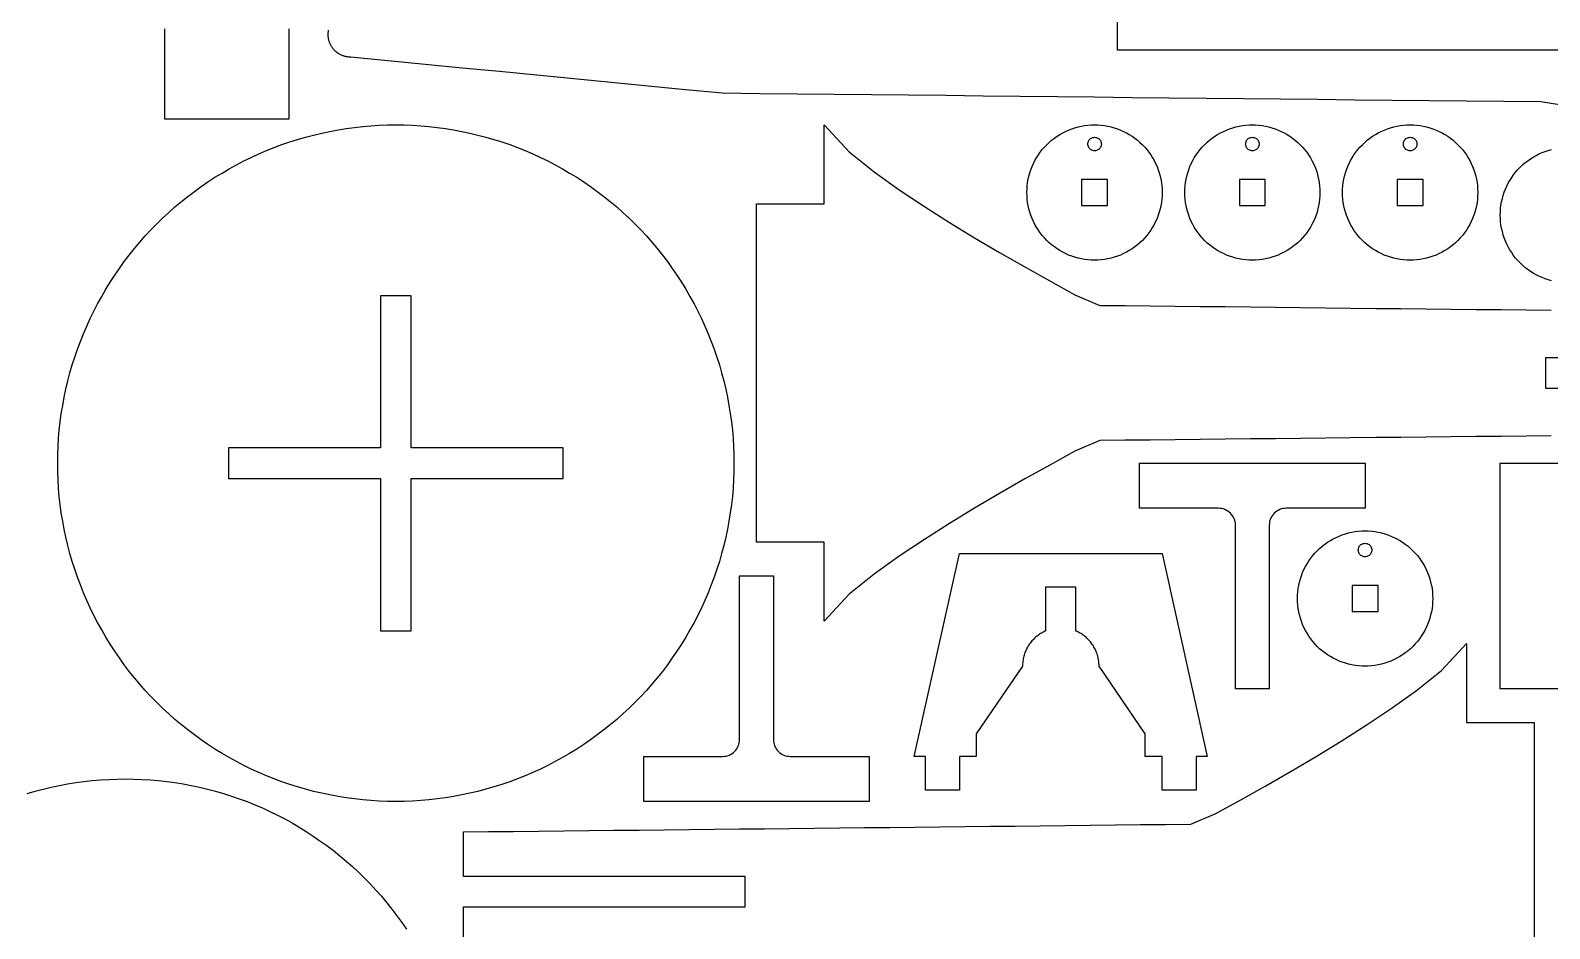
# Model space of a CAD drawing. Header units: millimetres. Extents: x 5 to 513, y 5 to 395.
# Drawn here: x 208.6 to 343.4, y 113.7 to 193.4 of the extents above; entities that cross this region are included whole.
import ezdxf

# ---------------------------------------------------------------- set-up
doc = ezdxf.new("R2010")
doc.units = ezdxf.units.MM
doc.layers.add('CUT', color=1, linetype='Continuous')
doc.layers.add('ENGRAVE', color=5, linetype='Continuous')

msp = doc.modelspace()

# ---------------------------------------------------------------- linework, layer by layer
at = {"layer": 'CUT'}
for points in [[(305, 194.35), (305, 191.65), (375, 191.65)], [(231.5, 193.5), (231.5, 185.5), (220.5, 185.5), (220.5, 193.5)], [(345.9, 186.52), (342.6, 187.03), (339.3, 187.06), (336, 187.1), (332.7, 187.13), (329.4, 187.17), (326.1, 187.2), (322.8, 187.24), (319.5, 187.27), (316.2, 187.31), (312.9, 187.34), (309.6, 187.38), (306.3, 187.41), (303, 187.45), (299.7, 187.48), (296.4, 187.52), (293.1, 187.55), (289.8, 187.59), (286.5, 187.62), (283.2, 187.66), (279.9, 187.69), (276.6, 187.73), (273.3, 187.76), (270, 187.8), (266.7, 188.12), (263.4, 188.44), (260.1, 188.76), (256.8, 189.08), (253.5, 189.4), (250.2, 189.72), (246.9, 190.04), (243.6, 190.36), (240.3, 190.68), (237, 191), (236.93, 191), (236.87, 191), (236.8, 191.01), (236.74, 191.02), (236.67, 191.03), (236.61, 191.04), (236.55, 191.05), (236.48, 191.07), (236.42, 191.09), (236.36, 191.11), (236.3, 191.13), (236.23, 191.15), (236.17, 191.18), (236.12, 191.21), (236.06, 191.24), (236, 191.27), (235.94, 191.3), (235.89, 191.34), (235.84, 191.37), (235.78, 191.41), (235.73, 191.45), (235.68, 191.5), (235.63, 191.54), (235.59, 191.59), (235.54, 191.63), (235.5, 191.68), (235.45, 191.73), (235.41, 191.78), (235.37, 191.84), (235.34, 191.89), (235.3, 191.94), (235.27, 192), (235.24, 192.06), (235.21, 192.12), (235.18, 192.17), (235.15, 192.23), (235.13, 192.3), (235.11, 192.36), (235.09, 192.42), (235.07, 192.48), (235.05, 192.55), (235.04, 192.61), (235.03, 192.67), (235.02, 192.74), (235.01, 192.8), (235, 192.87), (235, 192.93), (235, 193), (235, 193.07), (235, 193.13), (235.01, 193.2), (235.02, 193.26), (235.03, 193.33), (235.04, 193.39)], [(343.52, 157.43), (341.3, 157.41), (339.07, 157.38), (336.85, 157.36), (334.62, 157.34), (332.4, 157.31), (330.17, 157.29), (327.95, 157.27), (325.72, 157.24), (323.5, 157.22), (321.27, 157.19), (319.05, 157.17), (316.82, 157.15), (314.6, 157.12), (312.38, 157.1), (310.15, 157.08), (307.92, 157.05), (305.7, 157.03), (303.47, 157.01), (301.25, 156.06), (299.02, 154.84), (296.8, 153.6), (294.57, 152.32), (292.35, 151.01), (290.12, 149.65), (287.9, 148.24), (285.67, 146.75), (283.45, 145.16), (281.22, 143.39), (279, 141), (279, 148), (273, 148), (273, 178), (279, 178), (279, 185), (281.22, 182.61), (283.45, 180.84), (285.67, 179.25), (287.9, 177.76), (290.12, 176.35), (292.35, 174.99), (294.57, 173.68), (296.8, 172.4), (299.02, 171.16), (301.25, 169.94), (303.47, 168.99), (305.7, 168.97), (307.92, 168.95), (310.15, 168.92), (312.38, 168.9), (314.6, 168.88), (316.82, 168.85), (319.05, 168.83), (321.27, 168.81), (323.5, 168.78), (325.72, 168.76), (327.95, 168.73), (330.17, 168.71), (332.4, 168.69), (334.62, 168.66), (336.85, 168.64), (339.07, 168.62), (341.3, 168.59), (343.52, 168.57)], [(343.54, 171.18), (343.26, 171.26), (342.98, 171.35), (342.7, 171.46), (342.43, 171.58), (342.17, 171.71), (341.92, 171.85), (341.67, 172.01), (341.43, 172.18), (341.19, 172.36), (340.97, 172.55), (340.76, 172.76), (340.55, 172.97), (340.36, 173.19), (340.18, 173.43), (340.01, 173.67), (339.85, 173.92), (339.71, 174.17), (339.58, 174.43), (339.46, 174.7), (339.35, 174.98), (339.26, 175.26), (339.18, 175.54), (339.12, 175.83), (339.06, 176.12), (339.03, 176.41), (339.01, 176.71), (339, 177), (339.01, 177.29), (339.03, 177.59), (339.06, 177.88), (339.12, 178.17), (339.18, 178.46), (339.26, 178.74), (339.35, 179.02), (339.46, 179.3), (339.58, 179.57), (339.71, 179.83), (339.85, 180.08), (340.01, 180.33), (340.18, 180.57), (340.36, 180.81), (340.55, 181.03), (340.76, 181.24), (340.97, 181.45), (341.19, 181.64), (341.43, 181.82), (341.67, 181.99), (341.92, 182.15), (342.17, 182.29), (342.43, 182.42), (342.7, 182.54), (342.98, 182.65), (343.26, 182.74), (343.54, 182.82)], [(368, 164.35), (343, 164.35), (343, 161.65), (368, 161.65)], [(247, 111.69), (247, 115.65), (272, 115.65), (272, 118.35), (247, 118.35), (247, 122.31), (249.23, 122.33), (251.45, 122.35), (253.68, 122.38), (255.9, 122.4), (258.12, 122.43), (260.35, 122.45), (262.58, 122.47), (264.8, 122.5), (267.03, 122.52), (269.25, 122.54), (271.48, 122.57), (273.7, 122.59), (275.93, 122.62), (278.15, 122.64), (280.38, 122.66), (282.6, 122.69), (284.83, 122.71), (287.05, 122.73), (289.28, 122.76), (291.5, 122.78), (293.73, 122.81), (295.95, 122.83), (298.18, 122.85), (300.4, 122.88), (302.62, 122.9), (304.85, 122.92), (307.08, 122.95), (309.3, 122.97), (311.53, 122.99), (313.75, 123.94), (315.98, 125.16), (318.2, 126.4), (320.43, 127.68), (322.65, 128.99), (324.88, 130.35), (327.1, 131.76), (329.33, 133.25), (331.55, 134.84), (333.78, 136.61), (336, 139), (336, 132), (342, 132), (342, 102)], [(208.29, 125.71), (209, 125.91), (209.71, 126.1), (210.43, 126.27), (211.15, 126.42), (211.87, 126.56), (212.6, 126.68), (213.33, 126.77), (214.06, 126.86), (214.79, 126.92), (215.53, 126.96), (216.26, 126.99), (217, 127), (217.74, 126.99), (218.47, 126.96), (219.21, 126.92), (219.94, 126.86), (220.67, 126.77), (221.4, 126.68), (222.13, 126.56), (222.85, 126.42), (223.57, 126.27), (224.29, 126.1), (225, 125.91), (225.71, 125.71), (226.41, 125.49), (227.11, 125.25), (227.8, 124.99), (228.48, 124.72), (229.16, 124.43), (229.83, 124.12), (230.49, 123.8), (231.14, 123.46), (231.79, 123.1), (232.42, 122.73), (233.05, 122.35), (233.67, 121.94), (234.27, 121.53), (234.87, 121.1), (235.46, 120.65), (236.03, 120.19), (236.6, 119.72), (237.15, 119.23), (237.69, 118.73), (238.21, 118.21), (238.73, 117.69), (239.23, 117.15), (239.72, 116.6), (240.19, 116.03), (240.65, 115.46), (241.1, 114.87), (241.53, 114.27), (241.94, 113.67)]]:
    msp.add_lwpolyline(points, dxfattribs=at)
for points in [[(270.99, 154.26), (270.96, 153.53), (270.92, 152.79), (270.86, 152.06), (270.77, 151.33), (270.68, 150.6), (270.56, 149.87), (270.42, 149.15), (270.27, 148.43), (270.1, 147.71), (269.91, 147), (269.71, 146.29), (269.49, 145.59), (269.25, 144.89), (268.99, 144.2), (268.72, 143.52), (268.43, 142.84), (268.12, 142.17), (267.8, 141.51), (267.46, 140.86), (267.1, 140.21), (266.73, 139.58), (266.35, 138.95), (265.94, 138.33), (265.53, 137.73), (265.1, 137.13), (264.65, 136.54), (264.19, 135.97), (263.72, 135.4), (263.23, 134.85), (262.73, 134.31), (262.21, 133.79), (261.69, 133.27), (261.15, 132.77), (260.6, 132.28), (260.03, 131.81), (259.46, 131.35), (258.87, 130.9), (258.27, 130.47), (257.67, 130.06), (257.05, 129.65), (256.42, 129.27), (255.79, 128.9), (255.14, 128.54), (254.49, 128.2), (253.83, 127.88), (253.16, 127.57), (252.48, 127.28), (251.8, 127.01), (251.11, 126.75), (250.41, 126.51), (249.71, 126.29), (249, 126.09), (248.29, 125.9), (247.57, 125.73), (246.85, 125.58), (246.13, 125.44), (245.4, 125.32), (244.67, 125.23), (243.94, 125.14), (243.21, 125.08), (242.47, 125.04), (241.74, 125.01), (241, 125), (240.26, 125.01), (239.53, 125.04), (238.79, 125.08), (238.06, 125.14), (237.33, 125.23), (236.6, 125.32), (235.87, 125.44), (235.15, 125.58), (234.43, 125.73), (233.71, 125.9), (233, 126.09), (232.29, 126.29), (231.59, 126.51), (230.89, 126.75), (230.2, 127.01), (229.52, 127.28), (228.84, 127.57), (228.17, 127.88), (227.51, 128.2), (226.86, 128.54), (226.21, 128.9), (225.58, 129.27), (224.95, 129.65), (224.33, 130.06), (223.73, 130.47), (223.13, 130.9), (222.54, 131.35), (221.97, 131.81), (221.4, 132.28), (220.85, 132.77), (220.31, 133.27), (219.79, 133.79), (219.27, 134.31), (218.77, 134.85), (218.28, 135.4), (217.81, 135.97), (217.35, 136.54), (216.9, 137.13), (216.47, 137.73), (216.06, 138.33), (215.65, 138.95), (215.27, 139.58), (214.9, 140.21), (214.54, 140.86), (214.2, 141.51), (213.88, 142.17), (213.57, 142.84), (213.28, 143.52), (213.01, 144.2), (212.75, 144.89), (212.51, 145.59), (212.29, 146.29), (212.09, 147), (211.9, 147.71), (211.73, 148.43), (211.58, 149.15), (211.44, 149.87), (211.32, 150.6), (211.23, 151.33), (211.14, 152.06), (211.08, 152.79), (211.04, 153.53), (211.01, 154.26), (211, 155), (211.01, 155.74), (211.04, 156.47), (211.08, 157.21), (211.14, 157.94), (211.23, 158.67), (211.32, 159.4), (211.44, 160.13), (211.58, 160.85), (211.73, 161.57), (211.9, 162.29), (212.09, 163), (212.29, 163.71), (212.51, 164.41), (212.75, 165.11), (213.01, 165.8), (213.28, 166.48), (213.57, 167.16), (213.88, 167.83), (214.2, 168.49), (214.54, 169.14), (214.9, 169.79), (215.27, 170.42), (215.65, 171.05), (216.06, 171.67), (216.47, 172.27), (216.9, 172.87), (217.35, 173.46), (217.81, 174.03), (218.28, 174.6), (218.77, 175.15), (219.27, 175.69), (219.79, 176.21), (220.31, 176.73), (220.85, 177.23), (221.4, 177.72), (221.97, 178.19), (222.54, 178.65), (223.13, 179.1), (223.73, 179.53), (224.33, 179.94), (224.95, 180.35), (225.58, 180.73), (226.21, 181.1), (226.86, 181.46), (227.51, 181.8), (228.17, 182.12), (228.84, 182.43), (229.52, 182.72), (230.2, 182.99), (230.89, 183.25), (231.59, 183.49), (232.29, 183.71), (233, 183.91), (233.71, 184.1), (234.43, 184.27), (235.15, 184.42), (235.87, 184.56), (236.6, 184.68), (237.33, 184.77), (238.06, 184.86), (238.79, 184.92), (239.53, 184.96), (240.26, 184.99), (241, 185), (241.74, 184.99), (242.47, 184.96), (243.21, 184.92), (243.94, 184.86), (244.67, 184.77), (245.4, 184.68), (246.13, 184.56), (246.85, 184.42), (247.57, 184.27), (248.29, 184.1), (249, 183.91), (249.71, 183.71), (250.41, 183.49), (251.11, 183.25), (251.8, 182.99), (252.48, 182.72), (253.16, 182.43), (253.83, 182.12), (254.49, 181.8), (255.14, 181.46), (255.79, 181.1), (256.42, 180.73), (257.05, 180.35), (257.67, 179.94), (258.27, 179.53), (258.87, 179.1), (259.46, 178.65), (260.03, 178.19), (260.6, 177.72), (261.15, 177.23), (261.69, 176.73), (262.21, 176.21), (262.73, 175.69), (263.23, 175.15), (263.72, 174.6), (264.19, 174.03), (264.65, 173.46), (265.1, 172.87), (265.53, 172.27), (265.94, 171.67), (266.35, 171.05), (266.73, 170.42), (267.1, 169.79), (267.46, 169.14), (267.8, 168.49), (268.12, 167.83), (268.43, 167.16), (268.72, 166.48), (268.99, 165.8), (269.25, 165.11), (269.49, 164.41), (269.71, 163.71), (269.91, 163), (270.1, 162.29), (270.27, 161.57), (270.42, 160.85), (270.56, 160.13), (270.68, 159.4), (270.77, 158.67), (270.86, 157.94), (270.92, 157.21), (270.96, 156.47), (270.99, 155.74), (271, 155)], [(308.99, 178.71), (308.97, 178.41), (308.94, 178.12), (308.88, 177.83), (308.82, 177.54), (308.74, 177.26), (308.65, 176.98), (308.54, 176.7), (308.42, 176.43), (308.29, 176.17), (308.15, 175.92), (307.99, 175.67), (307.82, 175.43), (307.64, 175.19), (307.45, 174.97), (307.24, 174.76), (307.03, 174.55), (306.81, 174.36), (306.57, 174.18), (306.33, 174.01), (306.08, 173.85), (305.83, 173.71), (305.57, 173.58), (305.3, 173.46), (305.02, 173.35), (304.74, 173.26), (304.46, 173.18), (304.17, 173.12), (303.88, 173.06), (303.59, 173.03), (303.29, 173.01), (303, 173), (302.71, 173.01), (302.41, 173.03), (302.12, 173.06), (301.83, 173.12), (301.54, 173.18), (301.26, 173.26), (300.98, 173.35), (300.7, 173.46), (300.43, 173.58), (300.17, 173.71), (299.92, 173.85), (299.67, 174.01), (299.43, 174.18), (299.19, 174.36), (298.97, 174.55), (298.76, 174.76), (298.55, 174.97), (298.36, 175.19), (298.18, 175.43), (298.01, 175.67), (297.85, 175.92), (297.71, 176.17), (297.58, 176.43), (297.46, 176.7), (297.35, 176.98), (297.26, 177.26), (297.18, 177.54), (297.12, 177.83), (297.06, 178.12), (297.03, 178.41), (297.01, 178.71), (297, 179), (297.01, 179.29), (297.03, 179.59), (297.06, 179.88), (297.12, 180.17), (297.18, 180.46), (297.26, 180.74), (297.35, 181.02), (297.46, 181.3), (297.58, 181.57), (297.71, 181.83), (297.85, 182.08), (298.01, 182.33), (298.18, 182.57), (298.36, 182.81), (298.55, 183.03), (298.76, 183.24), (298.97, 183.45), (299.19, 183.64), (299.43, 183.82), (299.67, 183.99), (299.92, 184.15), (300.17, 184.29), (300.43, 184.42), (300.7, 184.54), (300.98, 184.65), (301.26, 184.74), (301.54, 184.82), (301.83, 184.88), (302.12, 184.94), (302.41, 184.97), (302.71, 184.99), (303, 185), (303.29, 184.99), (303.59, 184.97), (303.88, 184.94), (304.17, 184.88), (304.46, 184.82), (304.74, 184.74), (305.02, 184.65), (305.3, 184.54), (305.57, 184.42), (305.83, 184.29), (306.08, 184.15), (306.33, 183.99), (306.57, 183.82), (306.81, 183.64), (307.03, 183.45), (307.24, 183.24), (307.45, 183.03), (307.64, 182.81), (307.82, 182.57), (307.99, 182.33), (308.15, 182.08), (308.29, 181.83), (308.42, 181.57), (308.54, 181.3), (308.65, 181.02), (308.74, 180.74), (308.82, 180.46), (308.88, 180.17), (308.94, 179.88), (308.97, 179.59), (308.99, 179.29), (309, 179)], [(322.99, 178.71), (322.97, 178.41), (322.94, 178.12), (322.88, 177.83), (322.82, 177.54), (322.74, 177.26), (322.65, 176.98), (322.54, 176.7), (322.42, 176.43), (322.29, 176.17), (322.15, 175.92), (321.99, 175.67), (321.82, 175.43), (321.64, 175.19), (321.45, 174.97), (321.24, 174.76), (321.03, 174.55), (320.81, 174.36), (320.57, 174.18), (320.33, 174.01), (320.08, 173.85), (319.83, 173.71), (319.57, 173.58), (319.3, 173.46), (319.02, 173.35), (318.74, 173.26), (318.46, 173.18), (318.17, 173.12), (317.88, 173.06), (317.59, 173.03), (317.29, 173.01), (317, 173), (316.71, 173.01), (316.41, 173.03), (316.12, 173.06), (315.83, 173.12), (315.54, 173.18), (315.26, 173.26), (314.98, 173.35), (314.7, 173.46), (314.43, 173.58), (314.17, 173.71), (313.92, 173.85), (313.67, 174.01), (313.43, 174.18), (313.19, 174.36), (312.97, 174.55), (312.76, 174.76), (312.55, 174.97), (312.36, 175.19), (312.18, 175.43), (312.01, 175.67), (311.85, 175.92), (311.71, 176.17), (311.58, 176.43), (311.46, 176.7), (311.35, 176.98), (311.26, 177.26), (311.18, 177.54), (311.12, 177.83), (311.06, 178.12), (311.03, 178.41), (311.01, 178.71), (311, 179), (311.01, 179.29), (311.03, 179.59), (311.06, 179.88), (311.12, 180.17), (311.18, 180.46), (311.26, 180.74), (311.35, 181.02), (311.46, 181.3), (311.58, 181.57), (311.71, 181.83), (311.85, 182.08), (312.01, 182.33), (312.18, 182.57), (312.36, 182.81), (312.55, 183.03), (312.76, 183.24), (312.97, 183.45), (313.19, 183.64), (313.43, 183.82), (313.67, 183.99), (313.92, 184.15), (314.17, 184.29), (314.43, 184.42), (314.7, 184.54), (314.98, 184.65), (315.26, 184.74), (315.54, 184.82), (315.83, 184.88), (316.12, 184.94), (316.41, 184.97), (316.71, 184.99), (317, 185), (317.29, 184.99), (317.59, 184.97), (317.88, 184.94), (318.17, 184.88), (318.46, 184.82), (318.74, 184.74), (319.02, 184.65), (319.3, 184.54), (319.57, 184.42), (319.83, 184.29), (320.08, 184.15), (320.33, 183.99), (320.57, 183.82), (320.81, 183.64), (321.03, 183.45), (321.24, 183.24), (321.45, 183.03), (321.64, 182.81), (321.82, 182.57), (321.99, 182.33), (322.15, 182.08), (322.29, 181.83), (322.42, 181.57), (322.54, 181.3), (322.65, 181.02), (322.74, 180.74), (322.82, 180.46), (322.88, 180.17), (322.94, 179.88), (322.97, 179.59), (322.99, 179.29), (323, 179)], [(336.99, 178.71), (336.97, 178.41), (336.94, 178.12), (336.88, 177.83), (336.82, 177.54), (336.74, 177.26), (336.65, 176.98), (336.54, 176.7), (336.42, 176.43), (336.29, 176.17), (336.15, 175.92), (335.99, 175.67), (335.82, 175.43), (335.64, 175.19), (335.45, 174.97), (335.24, 174.76), (335.03, 174.55), (334.81, 174.36), (334.57, 174.18), (334.33, 174.01), (334.08, 173.85), (333.83, 173.71), (333.57, 173.58), (333.3, 173.46), (333.02, 173.35), (332.74, 173.26), (332.46, 173.18), (332.17, 173.12), (331.88, 173.06), (331.59, 173.03), (331.29, 173.01), (331, 173), (330.71, 173.01), (330.41, 173.03), (330.12, 173.06), (329.83, 173.12), (329.54, 173.18), (329.26, 173.26), (328.98, 173.35), (328.7, 173.46), (328.43, 173.58), (328.17, 173.71), (327.92, 173.85), (327.67, 174.01), (327.43, 174.18), (327.19, 174.36), (326.97, 174.55), (326.76, 174.76), (326.55, 174.97), (326.36, 175.19), (326.18, 175.43), (326.01, 175.67), (325.85, 175.92), (325.71, 176.17), (325.58, 176.43), (325.46, 176.7), (325.35, 176.98), (325.26, 177.26), (325.18, 177.54), (325.12, 177.83), (325.06, 178.12), (325.03, 178.41), (325.01, 178.71), (325, 179), (325.01, 179.29), (325.03, 179.59), (325.06, 179.88), (325.12, 180.17), (325.18, 180.46), (325.26, 180.74), (325.35, 181.02), (325.46, 181.3), (325.58, 181.57), (325.71, 181.83), (325.85, 182.08), (326.01, 182.33), (326.18, 182.57), (326.36, 182.81), (326.55, 183.03), (326.76, 183.24), (326.97, 183.45), (327.19, 183.64), (327.43, 183.82), (327.67, 183.99), (327.92, 184.15), (328.17, 184.29), (328.43, 184.42), (328.7, 184.54), (328.98, 184.65), (329.26, 184.74), (329.54, 184.82), (329.83, 184.88), (330.12, 184.94), (330.41, 184.97), (330.71, 184.99), (331, 185), (331.29, 184.99), (331.59, 184.97), (331.88, 184.94), (332.17, 184.88), (332.46, 184.82), (332.74, 184.74), (333.02, 184.65), (333.3, 184.54), (333.57, 184.42), (333.83, 184.29), (334.08, 184.15), (334.33, 183.99), (334.57, 183.82), (334.81, 183.64), (335.03, 183.45), (335.24, 183.24), (335.45, 183.03), (335.64, 182.81), (335.82, 182.57), (335.99, 182.33), (336.15, 182.08), (336.29, 181.83), (336.42, 181.57), (336.54, 181.3), (336.65, 181.02), (336.74, 180.74), (336.82, 180.46), (336.88, 180.17), (336.94, 179.88), (336.97, 179.59), (336.99, 179.29), (337, 179)], [(304.15, 180.15), (301.85, 180.15), (301.85, 177.85), (304.15, 177.85)], [(318.15, 180.15), (315.85, 180.15), (315.85, 177.85), (318.15, 177.85)], [(332.15, 180.15), (329.85, 180.15), (329.85, 177.85), (332.15, 177.85)], [(242.35, 156.35), (242.35, 169.85), (239.65, 169.85), (239.65, 156.35), (226.15, 156.35), (226.15, 153.65), (239.65, 153.65), (239.65, 140.15), (242.35, 140.15), (242.35, 153.65), (255.85, 153.65), (255.85, 156.35)], [(307, 151), (307, 151.04), (307, 154.96), (307, 155), (307.04, 155), (326.96, 155), (327, 155), (327, 154.96), (327, 151.04), (327, 151), (326.96, 151), (320, 151), (319.85, 150.99), (319.71, 150.97), (319.56, 150.94), (319.43, 150.89), (319.29, 150.82), (319.17, 150.75), (319.05, 150.66), (318.94, 150.56), (318.84, 150.45), (318.75, 150.33), (318.68, 150.21), (318.61, 150.07), (318.56, 149.94), (318.53, 149.79), (318.51, 149.65), (318.5, 149.5), (318.5, 135.04), (318.5, 135), (318.46, 135), (315.54, 135), (315.5, 135), (315.5, 135.04), (315.5, 149.5), (315.49, 149.65), (315.47, 149.79), (315.44, 149.94), (315.39, 150.07), (315.32, 150.21), (315.25, 150.33), (315.16, 150.45), (315.06, 150.56), (314.95, 150.66), (314.83, 150.75), (314.71, 150.82), (314.57, 150.89), (314.44, 150.94), (314.29, 150.97), (314.15, 150.99), (314, 151), (307.04, 151)], [(339, 135), (339, 155), (397, 155), (397, 135)], [(332.99, 142.71), (332.97, 142.41), (332.94, 142.12), (332.88, 141.83), (332.82, 141.54), (332.74, 141.26), (332.65, 140.98), (332.54, 140.7), (332.42, 140.43), (332.29, 140.17), (332.15, 139.92), (331.99, 139.67), (331.82, 139.43), (331.64, 139.19), (331.45, 138.97), (331.24, 138.76), (331.03, 138.55), (330.81, 138.36), (330.57, 138.18), (330.33, 138.01), (330.08, 137.85), (329.83, 137.71), (329.57, 137.58), (329.3, 137.46), (329.02, 137.35), (328.74, 137.26), (328.46, 137.18), (328.17, 137.12), (327.88, 137.06), (327.59, 137.03), (327.29, 137.01), (327, 137), (326.71, 137.01), (326.41, 137.03), (326.12, 137.06), (325.83, 137.12), (325.54, 137.18), (325.26, 137.26), (324.98, 137.35), (324.7, 137.46), (324.43, 137.58), (324.17, 137.71), (323.92, 137.85), (323.67, 138.01), (323.43, 138.18), (323.19, 138.36), (322.97, 138.55), (322.76, 138.76), (322.55, 138.97), (322.36, 139.19), (322.18, 139.43), (322.01, 139.67), (321.85, 139.92), (321.71, 140.17), (321.58, 140.43), (321.46, 140.7), (321.35, 140.98), (321.26, 141.26), (321.18, 141.54), (321.12, 141.83), (321.06, 142.12), (321.03, 142.41), (321.01, 142.71), (321, 143), (321.01, 143.29), (321.03, 143.59), (321.06, 143.88), (321.12, 144.17), (321.18, 144.46), (321.26, 144.74), (321.35, 145.02), (321.46, 145.3), (321.58, 145.57), (321.71, 145.83), (321.85, 146.08), (322.01, 146.33), (322.18, 146.57), (322.36, 146.81), (322.55, 147.03), (322.76, 147.24), (322.97, 147.45), (323.19, 147.64), (323.43, 147.82), (323.67, 147.99), (323.92, 148.15), (324.17, 148.29), (324.43, 148.42), (324.7, 148.54), (324.98, 148.65), (325.26, 148.74), (325.54, 148.82), (325.83, 148.88), (326.12, 148.94), (326.41, 148.97), (326.71, 148.99), (327, 149), (327.29, 148.99), (327.59, 148.97), (327.88, 148.94), (328.17, 148.88), (328.46, 148.82), (328.74, 148.74), (329.02, 148.65), (329.3, 148.54), (329.57, 148.42), (329.83, 148.29), (330.08, 148.15), (330.33, 147.99), (330.57, 147.82), (330.81, 147.64), (331.03, 147.45), (331.24, 147.24), (331.45, 147.03), (331.64, 146.81), (331.82, 146.57), (331.99, 146.33), (332.15, 146.08), (332.29, 145.83), (332.42, 145.57), (332.54, 145.3), (332.65, 145.02), (332.74, 144.74), (332.82, 144.46), (332.88, 144.17), (332.94, 143.88), (332.97, 143.59), (332.99, 143.29), (333, 143)], [(291, 147), (309, 147), (313, 129), (312, 129), (312, 126), (309, 126), (309, 129), (307.5, 129), (307.5, 131), (303.4, 137), (303.4, 137.11), (303.39, 137.22), (303.38, 137.33), (303.37, 137.44), (303.35, 137.55), (303.33, 137.66), (303.31, 137.77), (303.28, 137.88), (303.25, 137.99), (303.22, 138.09), (303.18, 138.2), (303.14, 138.3), (303.1, 138.4), (303.05, 138.5), (303, 138.6), (302.94, 138.7), (302.89, 138.8), (302.83, 138.89), (302.76, 138.98), (302.7, 139.07), (302.63, 139.16), (302.56, 139.24), (302.48, 139.32), (302.4, 139.4), (302.32, 139.48), (302.24, 139.56), (302.16, 139.63), (302.07, 139.7), (301.98, 139.76), (301.89, 139.83), (301.8, 139.89), (301.7, 139.94), (301.6, 140), (301.5, 140.05), (301.4, 140.1), (301.35, 140.12), (301.35, 144), (298.65, 144), (298.65, 140.12), (298.6, 140.1), (298.5, 140.05), (298.4, 140), (298.3, 139.94), (298.2, 139.89), (298.11, 139.83), (298.02, 139.76), (297.93, 139.7), (297.84, 139.63), (297.76, 139.56), (297.68, 139.48), (297.6, 139.4), (297.52, 139.32), (297.44, 139.24), (297.37, 139.16), (297.3, 139.07), (297.24, 138.98), (297.17, 138.89), (297.11, 138.8), (297.06, 138.7), (297, 138.6), (296.95, 138.5), (296.9, 138.4), (296.86, 138.3), (296.82, 138.2), (296.78, 138.09), (296.75, 137.99), (296.72, 137.88), (296.69, 137.77), (296.67, 137.66), (296.65, 137.55), (296.63, 137.44), (296.62, 137.33), (296.61, 137.22), (296.6, 137.11), (296.6, 137), (292.5, 131), (292.5, 129), (291, 129), (291, 126), (288, 126), (288, 129), (287, 129)], [(283, 129), (283, 128.96), (283, 125.04), (283, 125), (282.96, 125), (263.04, 125), (263, 125), (263, 125.04), (263, 128.96), (263, 129), (263.04, 129), (270, 129), (270.15, 129.01), (270.29, 129.03), (270.44, 129.06), (270.57, 129.11), (270.71, 129.18), (270.83, 129.25), (270.95, 129.34), (271.06, 129.44), (271.16, 129.55), (271.25, 129.67), (271.32, 129.79), (271.39, 129.93), (271.44, 130.06), (271.47, 130.21), (271.49, 130.35), (271.5, 130.5), (271.5, 144.96), (271.5, 145), (271.54, 145), (274.46, 145), (274.5, 145), (274.5, 144.96), (274.5, 130.5), (274.51, 130.35), (274.53, 130.21), (274.56, 130.06), (274.61, 129.93), (274.68, 129.79), (274.75, 129.67), (274.84, 129.55), (274.94, 129.44), (275.05, 129.34), (275.17, 129.25), (275.29, 129.18), (275.43, 129.11), (275.56, 129.06), (275.71, 129.03), (275.85, 129.01), (276, 129), (282.96, 129)], [(328.15, 144.15), (325.85, 144.15), (325.85, 141.85), (328.15, 141.85)]]:
    msp.add_lwpolyline(points, close=True, dxfattribs=at)
at = {"layer": 'ENGRAVE'}
for points in [[(303.6, 183.3), (303.59, 183.22), (303.58, 183.14), (303.55, 183.07), (303.52, 183), (303.48, 182.93), (303.42, 182.88), (303.37, 182.82), (303.3, 182.78), (303.23, 182.75), (303.16, 182.72), (303.08, 182.71), (303, 182.7), (302.92, 182.71), (302.84, 182.72), (302.77, 182.75), (302.7, 182.78), (302.63, 182.82), (302.58, 182.88), (302.52, 182.93), (302.48, 183), (302.45, 183.07), (302.42, 183.14), (302.41, 183.22), (302.4, 183.3), (302.41, 183.38), (302.42, 183.46), (302.45, 183.53), (302.48, 183.6), (302.52, 183.67), (302.58, 183.72), (302.63, 183.78), (302.7, 183.82), (302.77, 183.85), (302.84, 183.88), (302.92, 183.89), (303, 183.9), (303.08, 183.89), (303.16, 183.88), (303.23, 183.85), (303.3, 183.82), (303.37, 183.78), (303.42, 183.72), (303.48, 183.67), (303.52, 183.6), (303.55, 183.53), (303.58, 183.46), (303.59, 183.38), (303.6, 183.3)], [(317.6, 183.3), (317.59, 183.22), (317.58, 183.14), (317.55, 183.07), (317.52, 183), (317.48, 182.93), (317.42, 182.88), (317.37, 182.82), (317.3, 182.78), (317.23, 182.75), (317.16, 182.72), (317.08, 182.71), (317, 182.7), (316.92, 182.71), (316.84, 182.72), (316.77, 182.75), (316.7, 182.78), (316.63, 182.82), (316.58, 182.88), (316.52, 182.93), (316.48, 183), (316.45, 183.07), (316.42, 183.14), (316.41, 183.22), (316.4, 183.3), (316.41, 183.38), (316.42, 183.46), (316.45, 183.53), (316.48, 183.6), (316.52, 183.67), (316.58, 183.72), (316.63, 183.78), (316.7, 183.82), (316.77, 183.85), (316.84, 183.88), (316.92, 183.89), (317, 183.9), (317.08, 183.89), (317.16, 183.88), (317.23, 183.85), (317.3, 183.82), (317.37, 183.78), (317.42, 183.72), (317.48, 183.67), (317.52, 183.6), (317.55, 183.53), (317.58, 183.46), (317.59, 183.38), (317.6, 183.3)], [(331.6, 183.3), (331.59, 183.22), (331.58, 183.14), (331.55, 183.07), (331.52, 183), (331.48, 182.93), (331.42, 182.88), (331.37, 182.82), (331.3, 182.78), (331.23, 182.75), (331.16, 182.72), (331.08, 182.71), (331, 182.7), (330.92, 182.71), (330.84, 182.72), (330.77, 182.75), (330.7, 182.78), (330.63, 182.82), (330.58, 182.88), (330.52, 182.93), (330.48, 183), (330.45, 183.07), (330.42, 183.14), (330.41, 183.22), (330.4, 183.3), (330.41, 183.38), (330.42, 183.46), (330.45, 183.53), (330.48, 183.6), (330.52, 183.67), (330.58, 183.72), (330.63, 183.78), (330.7, 183.82), (330.77, 183.85), (330.84, 183.88), (330.92, 183.89), (331, 183.9), (331.08, 183.89), (331.16, 183.88), (331.23, 183.85), (331.3, 183.82), (331.37, 183.78), (331.42, 183.72), (331.48, 183.67), (331.52, 183.6), (331.55, 183.53), (331.58, 183.46), (331.59, 183.38), (331.6, 183.3)], [(327.6, 147.3), (327.59, 147.22), (327.58, 147.14), (327.55, 147.07), (327.52, 147), (327.48, 146.93), (327.42, 146.88), (327.37, 146.82), (327.3, 146.78), (327.23, 146.75), (327.16, 146.72), (327.08, 146.71), (327, 146.7), (326.92, 146.71), (326.84, 146.72), (326.77, 146.75), (326.7, 146.78), (326.63, 146.82), (326.58, 146.88), (326.52, 146.93), (326.48, 147), (326.45, 147.07), (326.42, 147.14), (326.41, 147.22), (326.4, 147.3), (326.41, 147.38), (326.42, 147.46), (326.45, 147.53), (326.48, 147.6), (326.52, 147.67), (326.58, 147.72), (326.63, 147.78), (326.7, 147.82), (326.77, 147.85), (326.84, 147.88), (326.92, 147.89), (327, 147.9), (327.08, 147.89), (327.16, 147.88), (327.23, 147.85), (327.3, 147.82), (327.37, 147.78), (327.42, 147.72), (327.48, 147.67), (327.52, 147.6), (327.55, 147.53), (327.58, 147.46), (327.59, 147.38), (327.6, 147.3)]]:
    msp.add_lwpolyline(points, dxfattribs=at)

doc.saveas('drawing.dxf')
